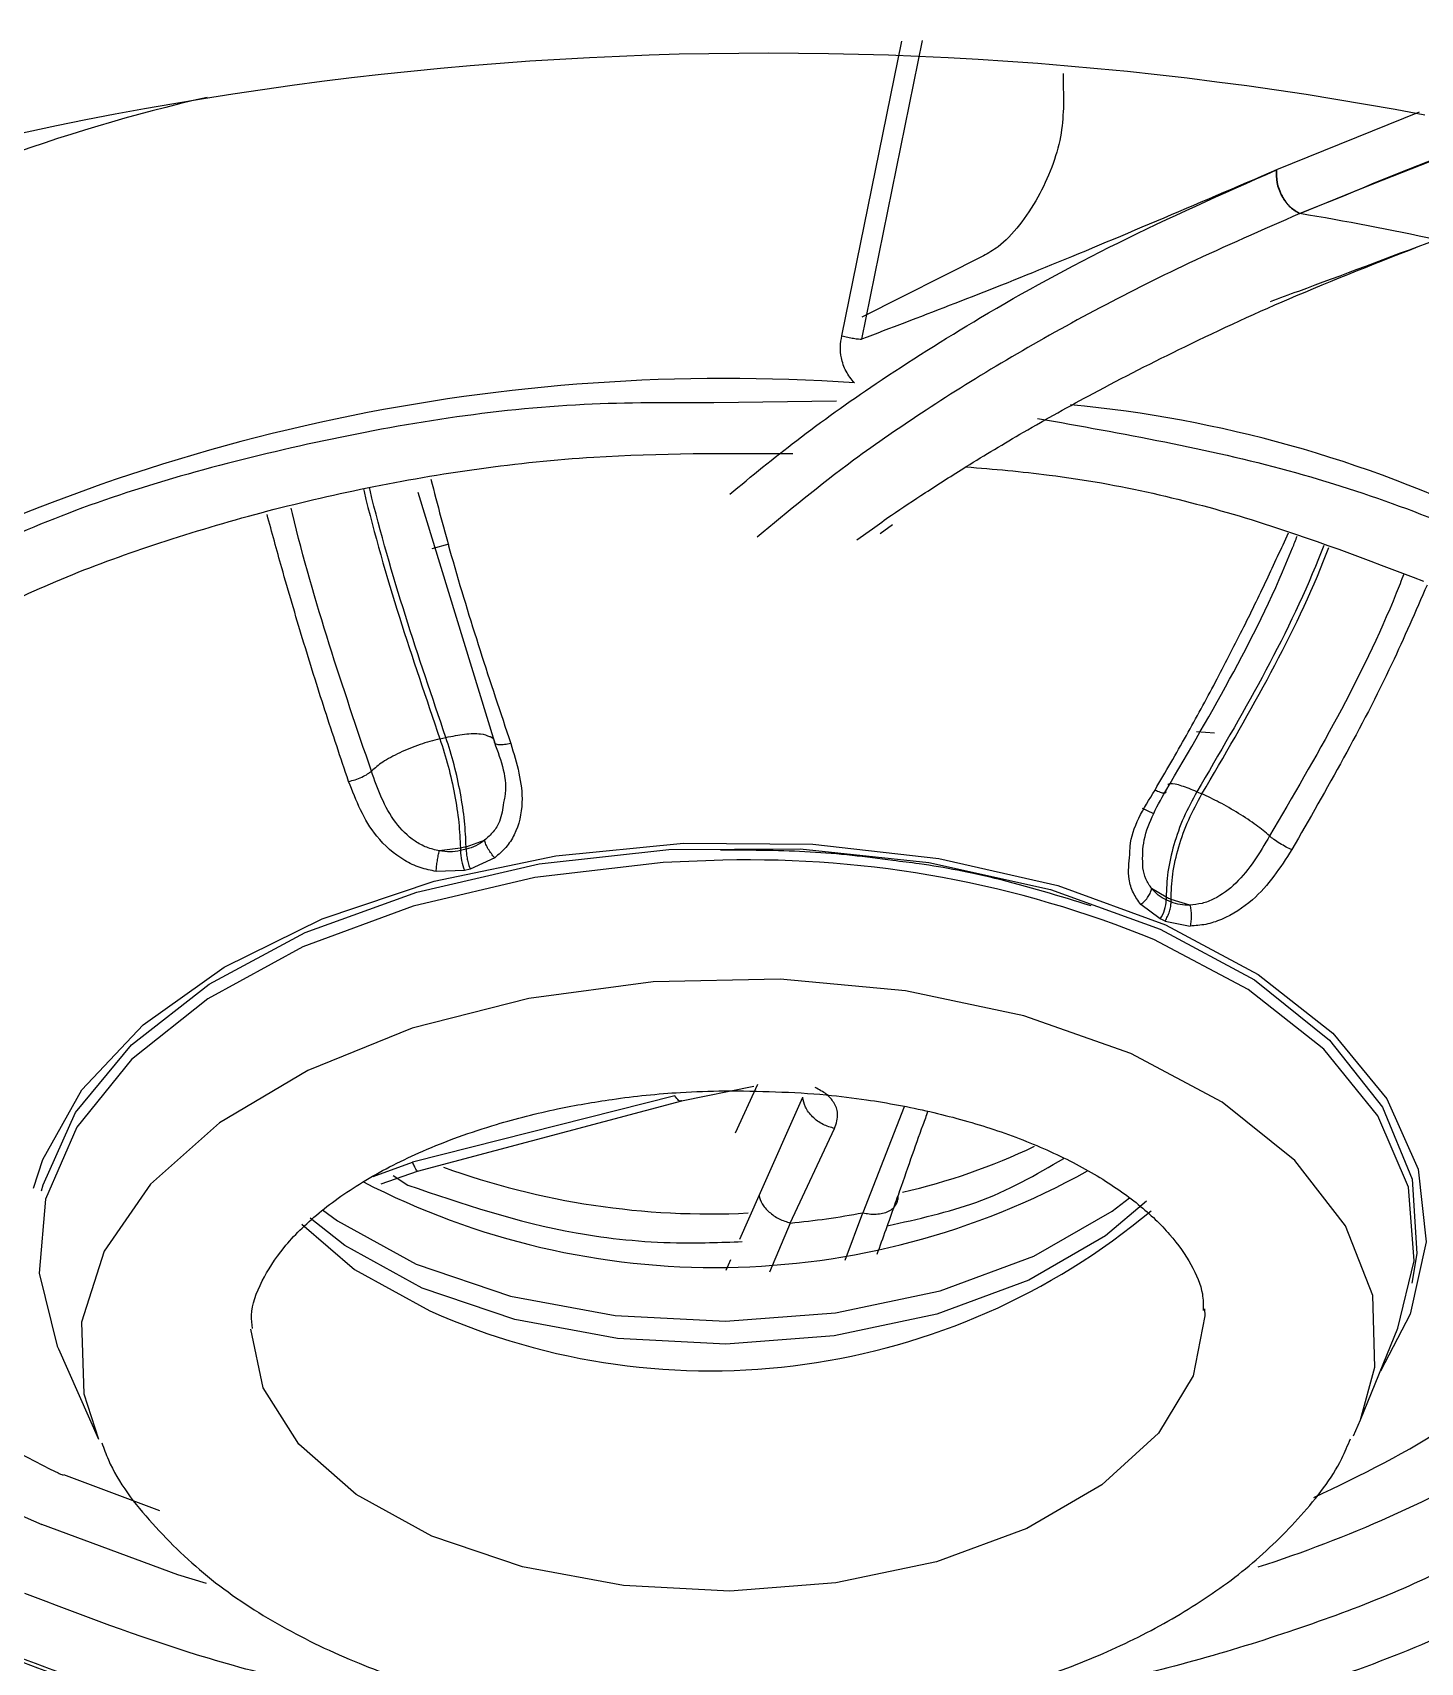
# Model space of a CAD drawing. Header units: inches. Extents: x -1 to 81, y -22 to 129.
# Drawn here: x 62.831 to 63.636, y 69.351 to 70.296 of the extents above; entities that cross this region are included whole.
import ezdxf

# ---------------------------------------------------------------- set-up
doc = ezdxf.new("R2010")
doc.units = ezdxf.units.IN
doc.header["$MEASUREMENT"] = 0
doc.layers.add('1', color=4, linetype='Continuous')

# ---------------------------------------------------------------- blocks, each defined once
blk = doc.blocks.new('2026 PACE')
at = {"color": 8, "linetype": 'Continuous', "lineweight": 25}
for p, q in [((63.79748, 70.08241), (63.72628, 70.08147)), ((63.80932, 70.0021), (63.81829, 70.00848)), ((64.00626, 69.8908), (64.01663, 69.89009)), ((63.83671, 69.67322), (63.81268, 69.6118)), ((63.52875, 69.63281), (63.55164, 69.64108)), ((63.54045, 69.63333), (63.549, 69.62783)), ((63.74142, 69.59649), (63.75253, 69.62175)), ((63.77061, 69.60583), (63.75866, 69.5774)), ((63.80255, 69.58435), (63.81268, 69.6118)), ((63.73353, 69.57856), (63.73623, 69.5847))]:
    blk.add_line(p, q, dxfattribs=at)
at = {"color": 8, "linetype": 'Continuous', "lineweight": 25, "flags": 128}
for points in [[(63.33196, 69.626), (63.33729, 69.64266), (63.36, 69.68317), (63.39545, 69.72077), (63.44241, 69.75419), (63.49929, 69.78228), (63.56416, 69.80408), (63.6348, 69.81886), (63.7088, 69.82611), (63.78366, 69.82559), (63.85682, 69.81731), (63.92578, 69.80155), (63.9882, 69.77885)], [(63.33661, 69.62453), (63.3375, 69.62797), (63.35632, 69.66986), (63.38877, 69.70912), (63.43369, 69.74435), (63.48946, 69.77427), (63.55405, 69.79779), (63.62514, 69.81407), (63.70015, 69.82251), (63.77638, 69.82282), (63.85106, 69.81498), (63.9215, 69.79928), (63.98516, 69.77628)], [(63.98516, 69.77628), (64.03972, 69.74681), (64.08323, 69.71194), (64.11411, 69.67293), (64.13123, 69.63119), (64.13399, 69.58823), (64.13102, 69.57099)], [(63.9882, 69.77885), (64.04196, 69.74999), (64.08522, 69.71594), (64.11651, 69.67787), (64.13476, 69.63707), (64.13936, 69.59494), (64.13014, 69.5529), (64.11281, 69.52)], [(63.96808, 69.70421), (63.90604, 69.72605), (63.83741, 69.74057), (63.76484, 69.7472), (63.6911, 69.74568), (63.61904, 69.73607), (63.55143, 69.71875), (63.49085, 69.69438), (63.43965, 69.66389), (63.39978, 69.62846), (63.37278, 69.58945), (63.35969, 69.54835), (63.36102, 69.50676), (63.36951, 69.4804)], [(64.10135, 69.49166), (64.10966, 69.52217), (64.10833, 69.56377), (64.09265, 69.60427), (64.06322, 69.64212), (64.02115, 69.67587), (63.96808, 69.70421)], [(63.97712, 69.61848), (63.95335, 69.59836), (63.90888, 69.5726), (63.85554, 69.55297), (63.79603, 69.54044), (63.73332, 69.53566), (63.67055, 69.53885), (63.61087, 69.54986), (63.55728, 69.56814), (63.51246, 69.59277), (63.49223, 69.60873)], [(63.49935, 69.61347), (63.50812, 69.60708), (63.55378, 69.58199), (63.60836, 69.56338), (63.66915, 69.55216), (63.73309, 69.54891), (63.79697, 69.55378), (63.85759, 69.56654), (63.91191, 69.58654), (63.95721, 69.61277), (63.96725, 69.62049)], [(64.0109, 69.55602), (64.01102, 69.55198), (64.00433, 69.51717), (63.9841, 69.48392), (63.95136, 69.45391), (63.90774, 69.42865), (63.85543, 69.40939), (63.79706, 69.39711), (63.73555, 69.39242), (63.67398, 69.39555), (63.61545, 69.40635), (63.56288, 69.42428), (63.51892, 69.44843), (63.48577, 69.4776), (63.46509, 69.51033), (63.45793, 69.54427)], [(63.43226, 69.39681), (63.41565, 69.40181), (63.33681, 69.43107)]]:
    blk.add_lwpolyline(points, dxfattribs=at)
at = {"color": 8, "linetype": 'Continuous', "lineweight": 25}
for centre, radius, start, end in [((63.66649, 69.2414), 1.0438, 102.95382, 117.31696), ((63.86431, 69.35621), 0.72747, 43.90993, 84.56786), ((63.7467, 69.19638), 0.62004, 67.75296, 91.39359), ((63.53918, 69.91925), 0.52846, 229.00775, 247.48412), ((63.8131, 70.12028), 0.74965, 287.77909, 300.2753)]:
    blk.add_arc(centre, radius, start, end, dxfattribs=at)
for points, knots in [([(63.7356, 70.02856), (63.74822, 70.03895), (63.77426, 70.06039), (63.82232, 70.09464), (63.88322, 70.13317), (63.95922, 70.17511), (64.02125, 70.20266), (64.05254, 70.21656)], [0, 0, 0, 0, 0.15975, 0.329609, 0.529308, 0.76251, 1, 1, 1, 1]), ([(64.0661, 70.19125), (64.04431, 70.18174), (64.00239, 70.16344), (63.94613, 70.13491), (63.89529, 70.10645), (63.84897, 70.07745), (63.79911, 70.04318), (63.76941, 70.0185), (63.75151, 70.00362)], [0, 0, 0, 0, 0.163946, 0.315278, 0.467646, 0.619723, 0.770778, 1, 1, 1, 1]), ([(63.52315, 70.03157), (63.52327, 70.03107), (63.53539, 69.98084), (63.55153, 69.93351), (63.56752, 69.88664)], [0, 0, 0, 0, 0.009962, 1, 1, 1, 1]), ([(63.571, 69.88746), (63.55502, 69.93433), (63.53888, 69.98164), (63.52677, 70.03185), (63.52665, 70.03233)], [0, 0, 0, 0, 0.990466, 1, 1, 1, 1]), ([(63.51459, 69.86193), (63.50997, 69.87567), (63.50082, 69.90286), (63.48793, 69.9443), (63.47672, 69.98218), (63.4701, 70.00643), (63.46728, 70.01677)], [0, 0, 0, 0, 0.273832, 0.542071, 0.804792, 1, 1, 1, 1]), ([(63.52779, 69.86796), (63.51116, 69.91679), (63.49419, 69.9666), (63.48147, 70.01944), (63.48123, 70.02047)], [0, 0, 0, 0, 0.980468, 1, 1, 1, 1]), ([(64.07996, 69.99869), (64.07896, 69.99616), (64.05927, 69.94608), (64.03214, 69.89986), (64.00638, 69.85597)], [0, 0, 0, 0, 0.0505497, 1, 1, 1, 1]), ([(64.00932, 69.85468), (64.03508, 69.89857), (64.06225, 69.94486), (64.08196, 69.99501), (64.08298, 69.99761)], [0, 0, 0, 0, 0.948171, 1, 1, 1, 1]), ([(64.12636, 69.98211), (64.12492, 69.97842), (64.10408, 69.92518), (64.07531, 69.87604), (64.04852, 69.8303)], [0, 0, 0, 0, 0.069143, 1, 1, 1, 1]), ([(64.13982, 69.97584), (64.13316, 69.96049), (64.11012, 69.90733), (64.08168, 69.85768), (64.06145, 69.82237)], [0, 0, 0, 0, 0.28877, 1, 1, 1, 1]), ([(63.571, 69.88746), (63.57468, 69.8882), (63.58225, 69.88971), (63.59138, 69.88992), (63.59475, 69.88863), (63.59634, 69.88802)], [0, 0, 0, 0, 0.333163, 0.68592, 1, 1, 1, 1]), ([(64.00638, 69.85597), (64.00337, 69.85718), (63.99718, 69.85967), (63.9913, 69.86098), (63.98994, 69.86029), (63.98949, 69.86006)], [0, 0, 0, 0, 0.385096, 0.79277, 1, 1, 1, 1]), ([(63.60438, 69.84965), (63.60388, 69.84591), (63.60307, 69.83978), (63.59866, 69.83254), (63.59517, 69.82941), (63.59344, 69.82784)], [0, 0, 0, 0, 0.439938, 0.721438, 1, 1, 1, 1]), ([(63.97388, 69.79056), (63.97234, 69.79274), (63.96924, 69.79714), (63.96607, 69.80683), (63.967, 69.81467), (63.96757, 69.81953)], [0, 0, 0, 0, 0.2716193, 0.5484697, 1, 1, 1, 1]), ([(63.98018, 69.79987), (63.97896, 69.80163), (63.97651, 69.80518), (63.97554, 69.80958), (63.97505, 69.81179)], [0, 0, 0, 0, 0.497376, 1, 1, 1, 1]), ([(63.70754, 69.67674), (63.70736, 69.67665), (63.70687, 69.67638), (63.70561, 69.6769), (63.70445, 69.67854), (63.7037, 69.67961)], [0, 0, 0, 0, 0.175162, 0.465873, 1, 1, 1, 1]), ([(63.82689, 69.60419), (63.84469, 69.60815), (63.88372, 69.61683), (63.91316, 69.63389), (63.92917, 69.64317)], [0, 0, 0, 0, 0.456094, 1, 1, 1, 1]), ([(63.55457, 69.636), (63.55449, 69.63597), (63.55432, 69.63591), (63.55365, 69.63694), (63.55276, 69.63864), (63.552, 69.64029), (63.55164, 69.64108)], [0, 0, 0, 0, 0.230596, 0.501603, 0.759519, 1, 1, 1, 1]), ([(63.549, 69.62783), (63.5804, 69.61709), (63.6287, 69.60057), (63.69766, 69.59344), (63.73011, 69.59461), (63.74279, 69.59506)], [0, 0, 0, 0, 0.530757, 0.816473, 1, 1, 1, 1]), ([(64.21292, 69.44181), (64.19663, 69.43138), (64.1521, 69.40287), (64.05967, 69.36674), (63.95225, 69.33629), (63.87723, 69.32773), (63.84558, 69.32412)], [0, 0, 0, 0, 0.170856, 0.466814, 0.775077, 1, 1, 1, 1]), ([(63.59065, 69.3248), (63.57503, 69.32614), (63.51778, 69.33105), (63.42676, 69.35276), (63.35955, 69.37854), (63.32692, 69.39105)], [0, 0, 0, 0, 0.161799, 0.593086, 1, 1, 1, 1])]:
    blk.add_open_spline(points, degree=3, knots=knots, dxfattribs=at)
at = {"layer": '1', "color": 4, "linetype": 'Continuous', "lineweight": 25}
for p, q in [((63.80058, 70.12039), (63.83537, 70.29128)), ((63.84705, 70.29162), (63.81202, 70.11842)), ((63.92879, 70.27247), (63.92902, 70.25237)), ((64.13535, 70.25005), (64.05254, 70.21656)), ((64.13535, 70.25005), (64.05254, 70.21656)), ((63.88266, 70.1668), (63.81205, 70.13109)), ((63.55463, 70.02961), (63.59908, 69.88468)), ((63.82271, 70.00565), (63.82999, 70.0109)), ((63.57268, 69.99954), (63.5629, 69.99679)), ((63.56752, 69.88664), (63.571, 69.88746)), ((64.00638, 69.85597), (64.00932, 69.85468)), ((63.97474, 69.84634), (63.98082, 69.8435)), ((63.57936, 69.82331), (63.56715, 69.82168)), ((63.57936, 69.82331), (63.57939, 69.82181)), ((63.58272, 69.82409), (63.59344, 69.82784)), ((63.58274, 69.8226), (63.58272, 69.82409)), ((63.59929, 69.81766), (63.58501, 69.81114)), ((63.5817, 69.81036), (63.56536, 69.8097)), ((63.58501, 69.81114), (63.5817, 69.81036)), ((63.98859, 69.79474), (63.98018, 69.79987)), ((63.98859, 69.79474), (63.98862, 69.79324)), ((63.98514, 69.78219), (63.97388, 69.79056)), ((64.00237, 69.7902), (63.99143, 69.7935)), ((63.99145, 69.79201), (63.99143, 69.7935)), ((63.98654, 69.78159), (63.98514, 69.78219)), ((63.98793, 69.78098), (63.98654, 69.78159)), ((63.98793, 69.78098), (64.00252, 69.77808)), ((63.70758, 69.67665), (63.74956, 69.68512)), ((63.75163, 69.68618), (63.73871, 69.65802)), ((63.7037, 69.67961), (63.55164, 69.64108)), ((63.55459, 69.63593), (63.7077, 69.67672)), ((63.75253, 69.62175), (63.77795, 69.67874)), ((63.77061, 69.60583), (63.79636, 69.66062)), ((63.53351, 69.62848), (63.55459, 69.63593)), ((64.10135, 69.49166), (64.12284, 69.54477)), ((63.3464, 69.53282), (63.36951, 69.4804)), ((64.09724, 69.48244), (64.10135, 69.49166)), ((63.34919, 69.46002), (63.40496, 69.4392))]:
    blk.add_line(p, q, dxfattribs=at)
at = {"layer": '1', "color": 4, "linetype": 'Continuous', "lineweight": 25, "flags": 128}
for points in [[(63.73162, 69.81624), (63.69704, 69.81492), (63.62249, 69.80616), (63.55197, 69.78962), (63.48802, 69.76591), (63.43295, 69.73587), (63.38876, 69.7006), (63.35703, 69.66137), (63.33893, 69.61959), (63.3351, 69.57679), (63.34568, 69.5345), (63.3464, 69.53282)], [(64.12284, 69.54477), (64.13242, 69.58384), (64.12903, 69.62658), (64.11136, 69.66804), (64.08004, 69.70671), (64.03621, 69.7412), (63.98145, 69.77027)], [(63.48747, 69.6052), (63.51799, 69.57893), (63.56174, 69.55489)]]:
    blk.add_lwpolyline(points, dxfattribs=at)
at = {"layer": '1', "color": 4, "linetype": 'Continuous', "lineweight": 25}
for centre, radius, start, end in [((63.7576, 68.24513), 2.03913, 79.23088, 110.47254), ((63.7576, 68.24513), 2.03913, 79.23088, 110.47256), ((63.78164, 68.49555), 1.7194, 77.79908, 80.47696), ((63.73265, 69.00226), 1.09336, 86.05558, 117.75905), ((63.72654, 69.20326), 0.63728, 103.04282, 103.35268), ((63.72656, 69.20177), 0.63728, 103.04282, 103.35268), ((63.61517, 69.82307), 0.0358, 182.01182, 200.79514), ((63.8067, 69.37367), 0.45867, 66.25062, 66.63643), ((63.9679, 69.79369), 0.02072, 326.29716, 358.76058), ((63.80672, 69.37218), 0.45867, 66.25062, 66.63643), ((63.75328, 69.98375), 0.36935, 282.89376, 295.48103), ((63.72719, 70.02381), 0.44377, 242.58877, 299.08838), ((63.72409, 70.06443), 0.45332, 250.06626, 272.811), ((63.72438, 69.91775), 0.39764, 245.85638, 309.96659), ((63.72853, 70.05391), 0.45005, 275.36491, 280.77687)]:
    blk.add_arc(centre, radius, start, end, dxfattribs=at)
at = {"layer": '1', "color": 3, "linetype": 'Continuous', "lineweight": 25}
blk.add_open_spline([(63.94164, 71.29091), (64.05129, 71.28835), (64.15965, 71.28292), (64.37386, 71.2665), (64.47972, 71.25551), (64.68895, 71.22796), (64.79233, 71.21141), (64.9455, 71.18226), (64.99628, 71.17181), (65.09608, 71.1497), (65.14524, 71.138), (65.29059, 71.10104), (65.38461, 71.0739), (65.56704, 71.01461), (65.65544, 70.98246), (65.7838, 70.93036), (65.82588, 70.91234), (65.90856, 70.87501), (65.94884, 70.85583), (66.06659, 70.79679), (66.14097, 70.75542), (66.28173, 70.66866), (66.34811, 70.62328), (66.44166, 70.55215), (66.47184, 70.52792), (66.51559, 70.4908), (66.52992, 70.4783), (66.55806, 70.45303), (66.57189, 70.44025), (66.69341, 70.32458), (66.78173, 70.21658), (66.88573, 70.04693), (66.91562, 69.98909), (66.94686, 69.91517), (66.95281, 69.9003), (66.96407, 69.8704), (66.96939, 69.85535), (66.98436, 69.81019), (66.993, 69.77999), (67.02973, 69.6286), (67.03845, 69.50614), (67.02351, 69.35162), (67.01922, 69.32065), (67.01079, 69.27408), (67.00765, 69.25854), (67.0007, 69.22742), (66.99688, 69.21182), (66.97617, 69.13407), (66.95447, 69.07264), (66.87443, 68.89068), (66.80126, 68.77246), (66.68431, 68.62895), (66.6596, 68.60042), (66.60772, 68.54399), (66.58069, 68.51624), (66.49638, 68.43436), (66.43592, 68.3816), (66.30658, 68.27969), (66.23772, 68.23055), (66.12806, 68.15958), (66.09044, 68.13638), (66.0324, 68.10229), (66.01278, 68.09105), (65.973, 68.06879), (65.9528, 68.05776), (65.85091, 68.00348), (65.7664, 67.9627), (65.59159, 67.88627), (65.50128, 67.85061), (65.31489, 67.78441), (65.2188, 67.75386), (65.07023, 67.71197), (65.01982, 67.69863), (64.91836, 67.6735), (64.86731, 67.66171), (64.71322, 67.6286), (64.50525, 67.59049), (64.29233, 67.56429), (64.13076, 67.54917), (64.07659, 67.54489), (63.96761, 67.53786), (63.91269, 67.53512), (63.74875, 67.52931), (63.64003, 67.5286), (63.42368, 67.53336), (63.31605, 67.53883), (63.1019, 67.55597), (62.99538, 67.56763), (62.86294, 67.58622), (62.83645, 67.59015), (62.78381, 67.59836), (62.75764, 67.60265), (62.67956, 67.61608), (62.6281, 67.62576), (62.47545, 67.65695), (62.37599, 67.68062), (62.18164, 67.73366), (62.08675, 67.76304), (61.94792, 67.81147), (61.90222, 67.82835), (61.81203, 67.86359), (61.7678, 67.88186), (61.55174, 67.976), (61.39421, 68.06059), (61.21614, 68.17772), (61.18147, 68.20172), (61.11407, 68.25088), (61.08128, 68.27609), (60.98624, 68.35316), (60.92787, 68.40602), (60.76716, 68.56882), (60.67911, 68.68294), (60.59317, 68.83236), (60.57716, 68.86266), (60.54787, 68.92343), (60.53457, 68.9539), (60.49863, 69.04556), (60.47994, 69.107), (60.45286, 69.23046), (60.44447, 69.29248), (60.43968, 69.3859), (60.43938, 69.4171), (60.44142, 69.47963), (60.44377, 69.51101), (60.46202, 69.66661), (60.49715, 69.78805), (60.57965, 69.96557), (60.61215, 70.02396), (60.66861, 70.11035), (60.68876, 70.13899), (60.73122, 70.19528), (60.75357, 70.223), (60.87088, 70.35948), (60.98228, 70.46199), (61.14363, 70.58197), (61.17701, 70.60555), (61.24606, 70.65189), (61.28182, 70.6747), (61.39149, 70.74121), (61.46799, 70.78316), (61.62764, 70.86245), (61.71078, 70.8998), (61.88376, 70.96996), (61.97359, 71.00278), (62.09022, 71.04093), (62.11377, 71.04841), (62.1613, 71.0631), (62.18528, 71.07029), (62.25747, 71.09131), (62.30607, 71.10463), (62.45322, 71.14251), (62.55314, 71.16502), (62.7566, 71.20472), (62.86014, 71.2219), (63.01822, 71.24364), (63.07138, 71.25021), (63.17864, 71.26199), (63.23287, 71.2672), (63.39564, 71.28064), (63.50444, 71.2867), (63.72261, 71.29311), (63.83199, 71.29346), (63.94164, 71.29091)], degree=3, knots=[0, 0, 0, 0, 0.015625, 0.015625, 0.03125, 0.03125, 0.046875, 0.046875, 0.054688, 0.054688, 0.0625, 0.0625, 0.078125, 0.078125, 0.09375, 0.09375, 0.101563, 0.101563, 0.109375, 0.109375, 0.125, 0.125, 0.140625, 0.140625, 0.148438, 0.148438, 0.152344, 0.152344, 0.15625, 0.15625, 0.1875, 0.1875, 0.203125, 0.203125, 0.207031, 0.207031, 0.210938, 0.210938, 0.21875, 0.21875, 0.25, 0.25, 0.257813, 0.257813, 0.261719, 0.261719, 0.265625, 0.265625, 0.28125, 0.28125, 0.3125, 0.3125, 0.320313, 0.320313, 0.328125, 0.328125, 0.34375, 0.34375, 0.359375, 0.359375, 0.367188, 0.367188, 0.371094, 0.371094, 0.375, 0.375, 0.390625, 0.390625, 0.40625, 0.40625, 0.421875, 0.421875, 0.429688, 0.429688, 0.4375, 0.4375, 0.453125, 0.46875, 0.46875, 0.476563, 0.476563, 0.484375, 0.484375, 0.5, 0.5, 0.515625, 0.515625, 0.53125, 0.53125, 0.535156, 0.535156, 0.539063, 0.539063, 0.546875, 0.546875, 0.5625, 0.5625, 0.578125, 0.578125, 0.585938, 0.585938, 0.59375, 0.59375, 0.625, 0.625, 0.632813, 0.632813, 0.640625, 0.640625, 0.65625, 0.65625, 0.6875, 0.6875, 0.695313, 0.695313, 0.703125, 0.703125, 0.71875, 0.71875, 0.734375, 0.734375, 0.742188, 0.742188, 0.75, 0.75, 0.78125, 0.78125, 0.796875, 0.796875, 0.804688, 0.804688, 0.8125, 0.8125, 0.84375, 0.84375, 0.851563, 0.851563, 0.859375, 0.859375, 0.875, 0.875, 0.890625, 0.890625, 0.90625, 0.90625, 0.910156, 0.910156, 0.914063, 0.914063, 0.921875, 0.921875, 0.9375, 0.9375, 0.953125, 0.953125, 0.960938, 0.960938, 0.96875, 0.96875, 0.984375, 0.984375, 1, 1, 1, 1], dxfattribs=at)
at = {"layer": '1', "color": 4, "linetype": 'Continuous', "lineweight": 25}
for points, knots in [([(63.70822, 71.25496), (63.64695, 71.25332), (63.56125, 71.25103), (63.43559, 71.24263), (63.32958, 71.23334), (63.20432, 71.21868), (63.07448, 71.19949), (62.9407, 71.17523), (62.80548, 71.14585), (62.67046, 71.11134), (62.53702, 71.07174), (62.40632, 71.02716), (62.27932, 70.97774), (62.15689, 70.92365), (62.03976, 70.86509), (61.92859, 70.80228), (61.82396, 70.73543), (61.72638, 70.66477), (61.63632, 70.59054), (61.55419, 70.51295), (61.48037, 70.4322), (61.41522, 70.34849), (61.3591, 70.26197), (61.31236, 70.17279), (61.27542, 70.08105), (61.24873, 69.98685), (61.23283, 69.89028), (61.22843, 69.79147), (61.23612, 69.69058), (61.25743, 69.58804), (61.28502, 69.50144), (61.31001, 69.45002), (61.31857, 69.43241)], [0, 0, 0, 0, 0.040438, 0.056565, 0.083333, 0.111031, 0.140656, 0.171479, 0.203207, 0.235605, 0.268509, 0.301796, 0.335378, 0.369188, 0.403178, 0.437313, 0.47157, 0.505937, 0.540409, 0.574995, 0.609712, 0.644591, 0.679676, 0.715028, 0.750728, 0.786878, 0.823602, 0.86104, 0.899338, 0.938621, 0.97897, 1, 1, 1, 1]), ([(66.12883, 69.45587), (66.13472, 69.46681), (66.15671, 69.50765), (66.18442, 69.58059), (66.21164, 69.67469), (66.22739, 69.77128), (66.23186, 69.87009), (66.22405, 69.97097), (66.20317, 70.07358), (66.1698, 70.17302), (66.12548, 70.26802), (66.07219, 70.35751), (66.00861, 70.4445), (65.93509, 70.52862), (65.85197, 70.60951), (65.75967, 70.68683), (65.65862, 70.76028), (65.5493, 70.82955), (65.43224, 70.89436), (65.30797, 70.95445), (65.17712, 71.00958), (65.04034, 71.05951), (64.89839, 71.10403), (64.75212, 71.14297), (64.60263, 71.17614), (64.45149, 71.20339), (64.30163, 71.22452), (64.15931, 71.23939), (64.03467, 71.24836), (63.92134, 71.25347), (63.81593, 71.25587), (63.74331, 71.25525), (63.70822, 71.25496)], [0, 0, 0, 0, 0.012796, 0.047795, 0.083235, 0.119237, 0.155939, 0.193485, 0.231996, 0.271553, 0.307137, 0.342746, 0.378367, 0.41399, 0.449606, 0.485207, 0.520787, 0.55634, 0.591857, 0.62733, 0.662749, 0.698094, 0.733339, 0.768438, 0.803309, 0.837795, 0.871549, 0.903617, 0.931706, 0.953015, 0.977292, 1, 1, 1, 1]), ([(61.83912, 69.81024), (61.84786, 69.83174), (61.86715, 69.87922), (61.90959, 69.95127), (61.96358, 70.02599), (62.02753, 70.09831), (62.10073, 70.16794), (62.18291, 70.2345), (62.27358, 70.29764), (62.37224, 70.35698), (62.47831, 70.41218), (62.59112, 70.46289), (62.70989, 70.5088), (62.83372, 70.54962), (62.96146, 70.58506), (63.09142, 70.61486), (63.2204, 70.63865), (63.34147, 70.65601), (63.44817, 70.66753), (63.54802, 70.67538), (63.63556, 70.67994), (63.69384, 70.68119), (63.71704, 70.68168)], [0, 0, 0, 0, 0.046091, 0.101821, 0.157226, 0.212402, 0.267425, 0.322351, 0.377211, 0.432014, 0.486758, 0.541421, 0.595959, 0.650291, 0.704269, 0.757606, 0.809652, 0.858534, 0.899733, 0.933375, 0.973483, 1, 1, 1, 1]), ([(63.71704, 70.68168), (63.77077, 70.68183), (63.84602, 70.68204), (63.95646, 70.6774), (64.04971, 70.67133), (64.1597, 70.66055), (64.2734, 70.64548), (64.39007, 70.62562), (64.50738, 70.60088), (64.62373, 70.57127), (64.73777, 70.53685), (64.84838, 70.49775), (64.9546, 70.45418), (65.0556, 70.40634), (65.15068, 70.3545), (65.23922, 70.29892), (65.32071, 70.23987), (65.39472, 70.17762), (65.46079, 70.11241), (65.5189, 70.04446), (65.56767, 69.97378), (65.59924, 69.9204), (65.61137, 69.89035), (65.6135, 69.88506)], [0, 0, 0, 0, 0.062137, 0.087017, 0.128282, 0.170959, 0.216572, 0.263982, 0.312727, 0.362438, 0.412854, 0.463787, 0.515099, 0.566693, 0.618503, 0.670495, 0.722663, 0.77503, 0.827657, 0.880649, 0.934165, 0.988423, 1, 1, 1, 1]), ([(64.0661, 70.19125), (64.09381, 70.2027), (64.14923, 70.22558), (64.24066, 70.25935), (64.33872, 70.29243), (64.44246, 70.32407), (64.55175, 70.35415), (64.66362, 70.382), (64.77803, 70.40802), (64.85573, 70.42388), (64.89458, 70.43182)], [0, 0, 0, 0, 0.124974, 0.249925, 0.3714, 0.499828, 0.624811, 0.74983, 0.874891, 1, 1, 1, 1]), ([(64.8946, 70.43181), (64.8171, 70.41564), (64.66215, 70.38331), (64.44172, 70.32524), (64.23684, 70.26014), (64.12302, 70.21422), (64.0661, 70.19125)], [0, 0, 0, 0, 0.250185, 0.500172, 0.750054, 1, 1, 1, 1]), ([(63.92902, 70.25237), (63.9287, 70.24691), (63.92808, 70.23602), (63.92254, 70.21771), (63.91425, 70.19986), (63.90339, 70.18364), (63.89229, 70.17213), (63.88546, 70.16835), (63.88266, 70.1668)], [0, 0, 0, 0, 0.161416, 0.322613, 0.489718, 0.670379, 0.864807, 1, 1, 1, 1]), ([(64.05254, 70.21656), (64.00566, 70.19648), (63.91287, 70.15674), (63.8454, 70.1311), (63.81202, 70.11842)], [0, 0, 0, 0, 0.50531, 1, 1, 1, 1]), ([(64.05254, 70.21656), (64.05251, 70.21417), (64.05245, 70.2105), (64.05396, 70.2053), (64.05568, 70.2014), (64.05794, 70.19787), (64.06131, 70.19396), (64.06422, 70.19232), (64.0661, 70.19125)], [0, 0, 0, 0, 0.238394, 0.367676, 0.499999, 0.632322, 0.761604, 1, 1, 1, 1]), ([(64.0661, 70.19125), (64.06424, 70.1923), (64.06137, 70.19392), (64.05801, 70.19778), (64.05574, 70.20128), (64.054, 70.20518), (64.05246, 70.21042), (64.05251, 70.21414), (64.05254, 70.21656)], [0, 0, 0, 0, 0.235292, 0.36364, 0.495629, 0.628267, 0.758474, 1, 1, 1, 1]), ([(63.81829, 70.00848), (63.82192, 70.01108), (63.83166, 70.01808), (63.8499, 70.0301), (63.87509, 70.0462), (63.90718, 70.06545), (63.94887, 70.08875), (64.00104, 70.11533), (64.06625, 70.14545), (64.11759, 70.16544), (64.14502, 70.17611)], [0, 0, 0, 0, 0.044456, 0.11935, 0.205857, 0.320706, 0.451681, 0.61193, 0.79273, 1, 1, 1, 1]), ([(64.04903, 70.14035), (64.05446, 70.14233), (64.08424, 70.15321), (64.11767, 70.16581), (64.14502, 70.17611)], [0, 0, 0, 0, 0.182243, 1, 1, 1, 1]), ([(63.80786, 70.09303), (63.8061, 70.09521), (63.8026, 70.09955), (63.80018, 70.10698), (63.79944, 70.11404), (63.8002, 70.11827), (63.80058, 70.12039)], [0, 0, 0, 0, 0.282314, 0.563253, 0.780506, 1, 1, 1, 1]), ([(63.80058, 70.12039), (63.80173, 70.12011), (63.80408, 70.11955), (63.80742, 70.11891), (63.81026, 70.11848), (63.81144, 70.11844), (63.81202, 70.11842)], [0, 0, 0, 0, 0.24407, 0.5, 0.75593, 1, 1, 1, 1]), ([(63.72628, 70.08147), (63.70117, 70.08158), (63.62268, 70.08192), (63.49384, 70.06082), (63.34884, 70.02138), (63.26974, 69.98098), (63.23069, 69.96104)], [0, 0, 0, 0, 0.136579, 0.426788, 0.716997, 1, 1, 1, 1]), ([(63.91393, 70.07251), (63.96339, 70.06369), (64.06357, 70.04583), (64.19498, 69.99558), (64.30411, 69.93301), (64.3517, 69.88229), (64.37446, 69.85804)], [0, 0, 0, 0, 0.250583, 0.507547, 0.76451, 1, 1, 1, 1]), ([(63.25504, 69.92918), (63.27032, 69.93893), (63.31387, 69.9667), (63.40501, 70.00269), (63.52456, 70.03456), (63.64996, 70.05269), (63.73353, 70.05228), (63.7721, 70.05209)], [0, 0, 0, 0, 0.118602, 0.338007, 0.566534, 0.79991, 1, 1, 1, 1]), ([(63.87251, 70.04441), (63.88866, 70.04303), (63.94646, 70.0381), (64.038, 70.01631), (64.10521, 69.99052), (64.13784, 69.978)], [0, 0, 0, 0, 0.1664301, 0.5953347, 1, 1, 1, 1]), ([(63.56226, 70.03718), (63.56614, 70.02238), (63.57995, 69.96972), (63.59662, 69.91984), (63.60861, 69.88398)], [0, 0, 0, 0, 0.280903, 1, 1, 1, 1]), ([(63.98212, 69.85696), (63.98824, 69.86747), (64.00023, 69.88806), (64.01704, 69.91908), (64.03255, 69.94923), (64.04666, 69.97806), (64.05531, 69.99698), (64.05945, 70.00602)], [0, 0, 0, 0, 0.219459, 0.429875, 0.63125, 0.823582, 1, 1, 1, 1]), ([(63.98837, 69.85652), (64.01522, 69.90223), (64.04331, 69.95007), (64.06367, 70.0019), (64.06457, 70.00419)], [0, 0, 0, 0, 0.955648, 1, 1, 1, 1]), ([(63.56752, 69.88664), (63.56367, 69.88562), (63.55574, 69.88351), (63.54401, 69.87869), (63.53392, 69.87324), (63.5298, 69.86969), (63.52779, 69.86796)], [0, 0, 0, 0, 0.242922, 0.500087, 0.757204, 1, 1, 1, 1]), ([(63.56752, 69.88664), (63.56919, 69.88141), (63.57254, 69.87095), (63.57621, 69.85427), (63.57873, 69.83789), (63.57915, 69.82817), (63.57936, 69.82331)], [0, 0, 0, 0, 0.25, 0.5, 0.75, 1, 1, 1, 1]), ([(63.58272, 69.82409), (63.5825, 69.82895), (63.58207, 69.83868), (63.57957, 69.85506), (63.57595, 69.87175), (63.57265, 69.88222), (63.571, 69.88746)], [0, 0, 0, 0, 0.25, 0.5, 0.75, 1, 1, 1, 1]), ([(63.59634, 69.88802), (63.59657, 69.88796), (63.59875, 69.88739), (63.59892, 69.88596), (63.59908, 69.88468)], [0, 0, 0, 0, 0.104013, 1, 1, 1, 1]), ([(63.60861, 69.88398), (63.60737, 69.8837), (63.60482, 69.88313), (63.60169, 69.88304), (63.59954, 69.88352), (63.59923, 69.8843), (63.59908, 69.88468)], [0, 0, 0, 0, 0.242188, 0.5, 0.757811, 1, 1, 1, 1]), ([(63.59908, 69.88468), (63.603, 69.87396), (63.60735, 69.86208), (63.60465, 69.85076), (63.60438, 69.84965)], [0, 0, 0, 0, 0.901635, 1, 1, 1, 1]), ([(63.60861, 69.88398), (63.61205, 69.87252), (63.61745, 69.8545), (63.61272, 69.83383), (63.6061, 69.82341), (63.60155, 69.81957), (63.59929, 69.81766)], [0, 0, 0, 0, 0.477038, 0.750293, 0.876096, 1, 1, 1, 1]), ([(63.51459, 69.86193), (63.51585, 69.86224), (63.51844, 69.86288), (63.52236, 69.86443), (63.52576, 69.86622), (63.52713, 69.8674), (63.52779, 69.86796)], [0, 0, 0, 0, 0.242181, 0.499995, 0.757809, 1, 1, 1, 1]), ([(63.56536, 69.8097), (63.56221, 69.81034), (63.55586, 69.81162), (63.54338, 69.8176), (63.5259, 69.83311), (63.51897, 69.85077), (63.51459, 69.86193)], [0, 0, 0, 0, 0.123611, 0.24939, 0.525922, 1, 1, 1, 1]), ([(63.56715, 69.82168), (63.56469, 69.82225), (63.55977, 69.82341), (63.5506, 69.82839), (63.53685, 69.84221), (63.53147, 69.85751), (63.52779, 69.86796)], [0, 0, 0, 0, 0.117215, 0.235668, 0.477776, 1, 1, 1, 1]), ([(63.96757, 69.81953), (63.96759, 69.8211), (63.9677, 69.83372), (63.97539, 69.84611), (63.98212, 69.85696)], [0, 0, 0, 0, 0.124235, 1, 1, 1, 1]), ([(63.97505, 69.81179), (63.97493, 69.81661), (63.97456, 69.83183), (63.98276, 69.8465), (63.98837, 69.85652)], [0, 0, 0, 0, 0.3167433, 1, 1, 1, 1]), ([(63.98212, 69.85696), (63.98315, 69.85652), (63.98529, 69.85561), (63.98754, 69.85513), (63.98875, 69.85537), (63.98849, 69.85615), (63.98837, 69.85652)], [0, 0, 0, 0, 0.242182, 0.499995, 0.757809, 1, 1, 1, 1]), ([(64.00638, 69.85597), (64.00372, 69.85104), (63.99839, 69.84119), (63.99277, 69.82518), (63.98911, 69.80923), (63.98877, 69.79957), (63.98859, 69.79474)], [0, 0, 0, 0, 0.25, 0.5, 0.75, 1, 1, 1, 1]), ([(63.99143, 69.7935), (63.99159, 69.79834), (63.99193, 69.808), (63.99561, 69.82394), (64.00127, 69.83994), (64.00664, 69.84977), (64.00932, 69.85468)], [0, 0, 0, 0, 0.25, 0.5, 0.75, 1, 1, 1, 1]), ([(64.04852, 69.8303), (64.04607, 69.83235), (64.04102, 69.83656), (64.03064, 69.84349), (64.01948, 69.84996), (64.01265, 69.85314), (64.00932, 69.85468)], [0, 0, 0, 0, 0.242796, 0.499913, 0.757078, 1, 1, 1, 1]), ([(63.59344, 69.82784), (63.5918, 69.82666), (63.58856, 69.82432), (63.58466, 69.82317), (63.58274, 69.8226)], [0, 0, 0, 0, 0.506993, 1, 1, 1, 1]), ([(63.59929, 69.81766), (63.59862, 69.81844), (63.59726, 69.82003), (63.59552, 69.82273), (63.59414, 69.82544), (63.59367, 69.82705), (63.59344, 69.82784)], [0, 0, 0, 0, 0.245407, 0.499999, 0.754592, 1, 1, 1, 1]), ([(64.04852, 69.8303), (64.04277, 69.82052), (64.03436, 69.80622), (64.01882, 69.79453), (64.00941, 69.79089), (64.00471, 69.79043), (64.00237, 69.7902)], [0, 0, 0, 0, 0.5222419, 0.7643399, 0.8827893, 1, 1, 1, 1]), ([(64.06145, 69.82237), (64.06038, 69.82285), (64.05817, 69.82383), (64.05447, 69.82594), (64.05101, 69.82823), (64.04933, 69.82962), (64.04852, 69.8303)], [0, 0, 0, 0, 0.242188, 0.5, 0.757811, 1, 1, 1, 1]), ([(63.56536, 69.8097), (63.56543, 69.81069), (63.56558, 69.81268), (63.56601, 69.81593), (63.56654, 69.81904), (63.56695, 69.82082), (63.56715, 69.82168)], [0, 0, 0, 0, 0.253858, 0.511348, 0.762851, 1, 1, 1, 1]), ([(63.57939, 69.82181), (63.5774, 69.82146), (63.57338, 69.82076), (63.56924, 69.82137), (63.56715, 69.82168)], [0, 0, 0, 0, 0.493006, 1, 1, 1, 1]), ([(63.83007, 69.81604), (63.82222, 69.81709), (63.7985, 69.82026), (63.76492, 69.82207), (63.73941, 69.822), (63.73026, 69.82198)], [0, 0, 0, 0, 0.240751, 0.72794, 1, 1, 1, 1]), ([(63.94511, 69.78977), (63.92677, 69.79541), (63.89488, 69.80522), (63.85546, 69.81303), (63.8352, 69.81543), (63.83007, 69.81604)], [0, 0, 0, 0, 0.502474, 0.874131, 1, 1, 1, 1]), ([(64.06145, 69.82237), (64.05469, 69.81195), (64.04404, 69.79556), (64.0243, 69.78279), (64.01159, 69.77866), (64.00552, 69.77827), (64.00252, 69.77808)], [0, 0, 0, 0, 0.47703, 0.750267, 0.876326, 1, 1, 1, 1]), ([(63.97388, 69.79056), (63.97471, 69.79126), (63.97637, 69.79267), (63.97831, 69.79514), (63.97968, 69.79762), (63.98002, 69.79913), (63.98018, 69.79987)], [0, 0, 0, 0, 0.253859, 0.511348, 0.762851, 1, 1, 1, 1]), ([(63.98862, 69.79324), (63.98702, 69.79406), (63.98378, 69.79573), (63.98139, 69.79848), (63.98018, 69.79987)], [0, 0, 0, 0, 0.4930013, 1, 1, 1, 1]), ([(64.00237, 69.7902), (64.00042, 69.79018), (63.99659, 69.79014), (63.99315, 69.79139), (63.99145, 69.79201)], [0, 0, 0, 0, 0.506781, 1, 1, 1, 1]), ([(64.00237, 69.7902), (64.00256, 69.78931), (64.00295, 69.78747), (64.00315, 69.78431), (64.00305, 69.78104), (64.00269, 69.77906), (64.00252, 69.77808)], [0, 0, 0, 0, 0.23715, 0.488653, 0.746142, 1, 1, 1, 1]), ([(63.45877, 69.54458), (63.45852, 69.54716), (63.45766, 69.55588), (63.46298, 69.57091), (63.47575, 69.59143), (63.49608, 69.61171), (63.52338, 69.63092), (63.55802, 69.64864), (63.59603, 69.66246), (63.63365, 69.67198), (63.66949, 69.67824), (63.70208, 69.68168), (63.72395, 69.68233), (63.73241, 69.68258)], [0, 0, 0, 0, 0.051152, 0.172551, 0.278994, 0.383416, 0.486391, 0.587496, 0.700196, 0.784881, 0.857176, 0.944791, 1, 1, 1, 1]), ([(63.73241, 69.68258), (63.75227, 69.68228), (63.78016, 69.68185), (63.81985, 69.67686), (63.85214, 69.67085), (63.88749, 69.66105), (63.92033, 69.64848), (63.94946, 69.63342), (63.97351, 69.61663), (63.99187, 69.59894), (64.00402, 69.5811), (64.01014, 69.56668), (64.01008, 69.55826), (64.01006, 69.5551)], [0, 0, 0, 0, 0.13097, 0.183969, 0.270618, 0.358469, 0.45037, 0.543651, 0.637627, 0.73263, 0.830451, 0.93642, 1, 1, 1, 1]), ([(63.79636, 69.66062), (63.79732, 69.66355), (63.79901, 69.66872), (63.7964, 69.67558), (63.79186, 69.6808), (63.78733, 69.68323), (63.78502, 69.68448)], [0, 0, 0, 0, 0.322256, 0.569015, 0.779948, 1, 1, 1, 1]), ([(63.79636, 69.66062), (63.79408, 69.6613), (63.78935, 69.6627), (63.78326, 69.66724), (63.77897, 69.67291), (63.77828, 69.67684), (63.77795, 69.67874)], [0, 0, 0, 0, 0.240883, 0.5, 0.759117, 1, 1, 1, 1]), ([(63.85043, 69.67065), (63.84945, 69.66799), (63.84401, 69.65322), (63.83803, 69.63595), (63.83312, 69.6218)], [0, 0, 0, 0, 0.179731, 1, 1, 1, 1]), ([(63.75253, 69.62175), (63.75297, 69.62017), (63.75387, 69.61691), (63.75816, 69.61209), (63.764, 69.60805), (63.76846, 69.60655), (63.77061, 69.60583)], [0, 0, 0, 0, 0.244029, 0.503229, 0.76065, 1, 1, 1, 1]), ([(63.81268, 69.6118), (63.81394, 69.61154), (63.81655, 69.61101), (63.82049, 69.6109), (63.82432, 69.6114), (63.82772, 69.61259), (63.83043, 69.61439), (63.83224, 69.61665), (63.8332, 69.61915), (63.83315, 69.62093), (63.83312, 69.6218)], [0, 0, 0, 0, 0.114792, 0.237907, 0.36727, 0.500001, 0.632731, 0.762094, 0.885209, 1, 1, 1, 1]), ([(63.82099, 69.58777), (63.82448, 69.5973), (63.82862, 69.60865), (63.83251, 69.61999), (63.83312, 69.6218)], [0, 0, 0, 0, 0.8406999, 1, 1, 1, 1]), ([(63.23659, 69.53195), (63.24997, 69.52189), (63.28477, 69.49573), (63.32277, 69.47177), (63.34805, 69.46005), (63.349, 69.45961)], [0, 0, 0, 0, 0.3754851, 0.976381, 1, 1, 1, 1]), ([(63.54815, 69.29576), (63.49732, 69.30483), (63.39568, 69.32298), (63.26337, 69.37394), (63.15963, 69.43234), (63.1159, 69.47826), (63.09731, 69.49778)], [0, 0, 0, 0, 0.267453, 0.534906, 0.802358, 1, 1, 1, 1]), ([(63.10286, 69.499), (63.12188, 69.47893), (63.16592, 69.43248), (63.26995, 69.37354), (63.40115, 69.32321), (63.50135, 69.30536), (63.55083, 69.29655)], [0, 0, 0, 0, 0.203547, 0.471247, 0.738947, 1, 1, 1, 1]), ([(64.0742, 69.44663), (64.10156, 69.45974), (64.13375, 69.47515), (64.16245, 69.49614), (64.16676, 69.49929)], [0, 0, 0, 0, 0.8497618, 1, 1, 1, 1]), ([(63.3715, 69.47839), (63.37269, 69.47509), (63.3788, 69.45807), (63.4, 69.43093), (63.43354, 69.39846), (63.47436, 69.37157), (63.51884, 69.35027), (63.56515, 69.33432), (63.60867, 69.32385), (63.6505, 69.31715), (63.69241, 69.31303), (63.72233, 69.31285), (63.7381, 69.31275)], [0, 0, 0, 0, 0.0302402, 0.1555869, 0.2815919, 0.4048874, 0.5229036, 0.6326312, 0.7364638, 0.8144862, 0.9022232, 1, 1, 1, 1]), ([(63.7381, 69.31275), (63.76115, 69.3138), (63.79355, 69.31527), (63.84004, 69.32238), (63.87842, 69.33053), (63.92153, 69.34352), (63.96323, 69.3604), (64.00245, 69.38148), (64.03788, 69.40656), (64.06758, 69.43587), (64.08728, 69.46082), (64.09383, 69.47684), (64.0954, 69.48069)], [0, 0, 0, 0, 0.146979, 0.206608, 0.304686, 0.405059, 0.51144, 0.621146, 0.73342, 0.84766, 0.963436, 1, 1, 1, 1]), ([(64.23407, 69.40802), (64.19502, 69.38807), (64.11592, 69.34767), (63.97092, 69.30824), (63.84209, 69.28714), (63.76363, 69.28748), (63.73853, 69.28759)], [0, 0, 0, 0, 0.28303, 0.573266, 0.863502, 1, 1, 1, 1])]:
    blk.add_open_spline(points, degree=3, knots=knots, dxfattribs=at)
for points in [[(63.58274, 69.8226), (63.58278, 69.82171), (63.58287, 69.81994), (63.58335, 69.81694), (63.58406, 69.81391), (63.58469, 69.81206), (63.58501, 69.81114)], [(63.98793, 69.78098), (63.98845, 69.78184), (63.98949, 69.78356), (63.99061, 69.78645), (63.99134, 69.78936), (63.99141, 69.79113), (63.99145, 69.79201)]]:
    blk.add_open_spline(points, degree=3, dxfattribs=at)

msp = doc.modelspace()

# ---------------------------------------------------------------- block references
msp.add_blockref('2026 PACE', (-0.5, 0))

doc.saveas('drawing.dxf')
